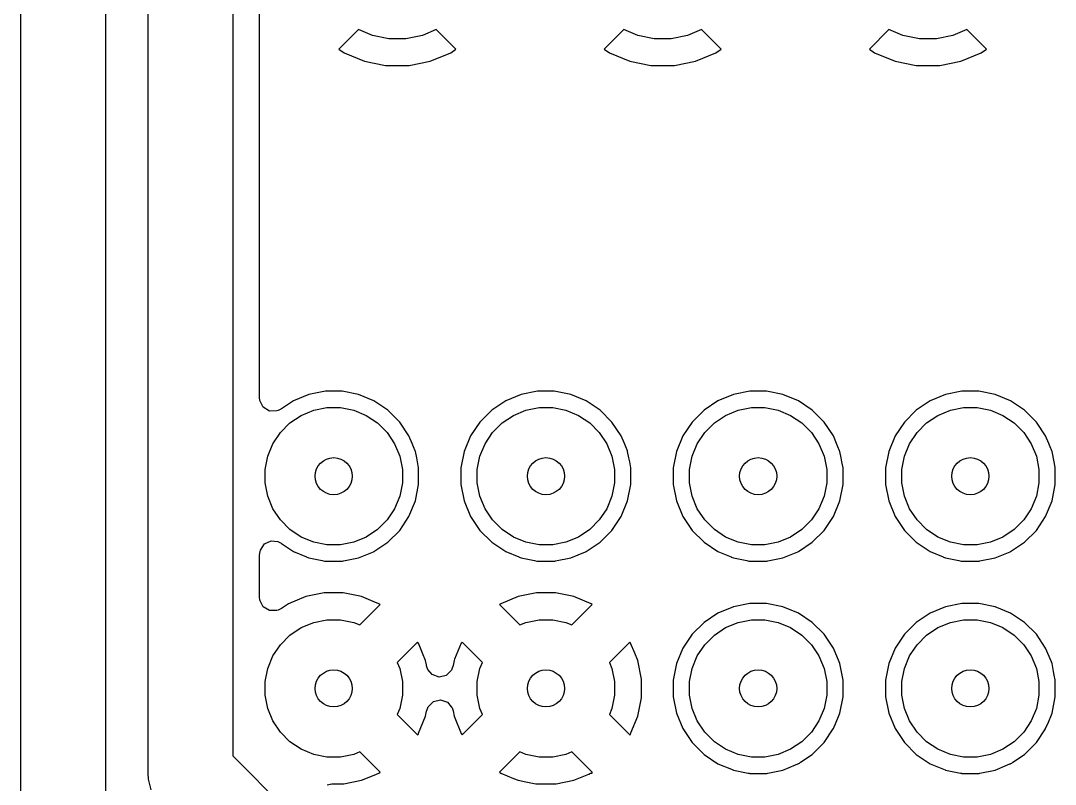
# Model space of a CAD drawing. Header units: inches. Extents: x 0.01 to 5.35, y 0.01 to 3.37.
# Drawn here: x 0.4128 to 0.7967, y 1.7725 to 2.0559 of the extents above; entities that cross this region are included whole.
import ezdxf

# ---------------------------------------------------------------- set-up
doc = ezdxf.new("R2010")
doc.units = ezdxf.units.IN
doc.header["$MEASUREMENT"] = 0
doc.layers.add('BLACK', color=250, linetype='CONTINUOUS')

msp = doc.modelspace()

# ---------------------------------------------------------------- linework, layer by layer
at = {"layer": 'BLACK', "linetype": 'CONTINUOUS'}
for p, q in [((0.41283, 1.75102), (0.41283, 2.61283)), ((0.44433, 2.61283), (0.44433, 1.75755)), ((0.46008, 1.77653), (0.46008, 2.52686)), ((0.49157, 2.52686), (0.49157, 1.78306)), ((0.50144, 1.91603), (0.50144, 2.07397)), ((0.53815, 2.05258), (0.53086, 2.04528)), ((0.54334, 2.05043), (0.53815, 2.05258)), ((0.54947, 2.04921), (0.54334, 2.05043)), ((0.56186, 2.05043), (0.55572, 2.04921)), ((0.56705, 2.05258), (0.56186, 2.05043)), ((0.57434, 2.04528), (0.56705, 2.05258)), ((0.63658, 2.05258), (0.62928, 2.04528)), ((0.64177, 2.05043), (0.63658, 2.05258)), ((0.6479, 2.04921), (0.64177, 2.05043)), ((0.66028, 2.05043), (0.65415, 2.04921)), ((0.66547, 2.05258), (0.66028, 2.05043)), ((0.67277, 2.04528), (0.66547, 2.05258)), ((0.735, 2.05258), (0.72771, 2.04528)), ((0.74019, 2.05043), (0.735, 2.05258)), ((0.74632, 2.04921), (0.74019, 2.05043)), ((0.75871, 2.05043), (0.75257, 2.04921)), ((0.7639, 2.05258), (0.75871, 2.05043)), ((0.77119, 2.04528), (0.7639, 2.05258)), ((0.55572, 2.04921), (0.54947, 2.04921)), ((0.65415, 2.04921), (0.6479, 2.04921)), ((0.75257, 2.04921), (0.74632, 2.04921)), ((0.53086, 2.04528), (0.53086, 2.04528)), ((0.53086, 2.04528), (0.53086, 2.04528)), ((0.53086, 2.04528), (0.53283, 2.04396)), ((0.53283, 2.04396), (0.54043, 2.04082)), ((0.56477, 2.04082), (0.57237, 2.04396)), ((0.57237, 2.04396), (0.57434, 2.04528)), ((0.57434, 2.04528), (0.57434, 2.04528)), ((0.57434, 2.04528), (0.57434, 2.04528)), ((0.62928, 2.04528), (0.62928, 2.04528)), ((0.62928, 2.04528), (0.62928, 2.04528)), ((0.62928, 2.04528), (0.63126, 2.04396)), ((0.63126, 2.04396), (0.63885, 2.04082)), ((0.6632, 2.04082), (0.67079, 2.04396)), ((0.67079, 2.04396), (0.67277, 2.04528)), ((0.67277, 2.04528), (0.67277, 2.04528)), ((0.67277, 2.04528), (0.67277, 2.04528)), ((0.72771, 2.04528), (0.72771, 2.04528)), ((0.72771, 2.04528), (0.72771, 2.04528)), ((0.72771, 2.04528), (0.72968, 2.04396)), ((0.72968, 2.04396), (0.73728, 2.04082)), ((0.76162, 2.04082), (0.76922, 2.04396)), ((0.76922, 2.04396), (0.77119, 2.04528)), ((0.77119, 2.04528), (0.77119, 2.04528)), ((0.77119, 2.04528), (0.77119, 2.04528)), ((0.54043, 2.04082), (0.54043, 2.04082)), ((0.54043, 2.04082), (0.54819, 2.03927)), ((0.54819, 2.03927), (0.54837, 2.03924)), ((0.54837, 2.03924), (0.54846, 2.03922)), ((0.54846, 2.03922), (0.54849, 2.03921)), ((0.54849, 2.03921), (0.55671, 2.03921)), ((0.55671, 2.03921), (0.5569, 2.03924)), ((0.55671, 2.03921), (0.55671, 2.03921)), ((0.5569, 2.03924), (0.55701, 2.03927)), ((0.55701, 2.03927), (0.56477, 2.04082)), ((0.56477, 2.04082), (0.56477, 2.04082)), ((0.63885, 2.04082), (0.63885, 2.04082)), ((0.63885, 2.04082), (0.64661, 2.03927)), ((0.64661, 2.03927), (0.6468, 2.03924)), ((0.6468, 2.03924), (0.64688, 2.03922)), ((0.64688, 2.03922), (0.64691, 2.03921)), ((0.64691, 2.03921), (0.65513, 2.03921)), ((0.65513, 2.03921), (0.65533, 2.03924)), ((0.65513, 2.03921), (0.65513, 2.03921)), ((0.65533, 2.03924), (0.65543, 2.03927)), ((0.65543, 2.03927), (0.6632, 2.04082)), ((0.6632, 2.04082), (0.6632, 2.04082)), ((0.73728, 2.04082), (0.73728, 2.04082)), ((0.73728, 2.04082), (0.74504, 2.03927)), ((0.74504, 2.03927), (0.74522, 2.03924)), ((0.74522, 2.03924), (0.74531, 2.03922)), ((0.74531, 2.03922), (0.74534, 2.03921)), ((0.74534, 2.03921), (0.75356, 2.03921)), ((0.75356, 2.03921), (0.75375, 2.03924)), ((0.75356, 2.03921), (0.75356, 2.03921)), ((0.75375, 2.03924), (0.75386, 2.03927)), ((0.75386, 2.03927), (0.76162, 2.04082)), ((0.76162, 2.04082), (0.76162, 2.04082)), ((0.50156, 1.91495), (0.50144, 1.91603)), ((0.51978, 1.91715), (0.51405, 1.91478)), ((0.52587, 1.91837), (0.51978, 1.91716)), ((0.51978, 1.91716), (0.51978, 1.91715)), ((0.53208, 1.91837), (0.52587, 1.91837)), ((0.52587, 1.91837), (0.52587, 1.91837)), ((0.52587, 1.91837), (0.52587, 1.91837)), ((0.53817, 1.91716), (0.53208, 1.91837)), ((0.53208, 1.91837), (0.53208, 1.91837)), ((0.53208, 1.91837), (0.53208, 1.91837)), ((0.53817, 1.91715), (0.53817, 1.91716)), ((0.5439, 1.91478), (0.53817, 1.91715)), ((0.59852, 1.91715), (0.59279, 1.91478)), ((0.60461, 1.91837), (0.59852, 1.91716)), ((0.59852, 1.91716), (0.59852, 1.91715)), ((0.61082, 1.91837), (0.60461, 1.91837)), ((0.60461, 1.91837), (0.60461, 1.91837)), ((0.60461, 1.91837), (0.60461, 1.91837)), ((0.61691, 1.91716), (0.61082, 1.91837)), ((0.61082, 1.91837), (0.61082, 1.91837)), ((0.61082, 1.91837), (0.61082, 1.91837)), ((0.61691, 1.91715), (0.61691, 1.91716)), ((0.62264, 1.91478), (0.61691, 1.91715)), ((0.67726, 1.91715), (0.67153, 1.91478)), ((0.68335, 1.91837), (0.67726, 1.91716)), ((0.67726, 1.91716), (0.67726, 1.91715)), ((0.68956, 1.91837), (0.68335, 1.91837)), ((0.68335, 1.91837), (0.68335, 1.91837)), ((0.68335, 1.91837), (0.68335, 1.91837)), ((0.69565, 1.91716), (0.68956, 1.91837)), ((0.68956, 1.91837), (0.68956, 1.91837)), ((0.68956, 1.91837), (0.68956, 1.91837)), ((0.69565, 1.91715), (0.69565, 1.91716)), ((0.70138, 1.91478), (0.69565, 1.91715)), ((0.756, 1.91715), (0.75027, 1.91478)), ((0.75601, 1.91716), (0.756, 1.91715)), ((0.76209, 1.91837), (0.75601, 1.91716)), ((0.7683, 1.91837), (0.76209, 1.91837)), ((0.76209, 1.91837), (0.76209, 1.91837)), ((0.76209, 1.91837), (0.76209, 1.91837)), ((0.77439, 1.91716), (0.7683, 1.91837)), ((0.7683, 1.91837), (0.7683, 1.91837)), ((0.7683, 1.91837), (0.7683, 1.91837)), ((0.77439, 1.91715), (0.77439, 1.91716)), ((0.78012, 1.91478), (0.77439, 1.91715)), ((0.50163, 1.91464), (0.50156, 1.91495)), ((0.50276, 1.91245), (0.50163, 1.91464)), ((0.5051, 1.91101), (0.50276, 1.91245)), ((0.50961, 1.91182), (0.50836, 1.91122)), ((0.51405, 1.91478), (0.50961, 1.91182)), ((0.51405, 1.91478), (0.51405, 1.91478)), ((0.51405, 1.91478), (0.51405, 1.91478)), ((0.52155, 1.91134), (0.52647, 1.91232)), ((0.52647, 1.91232), (0.53148, 1.91232)), ((0.53148, 1.91232), (0.5364, 1.91134)), ((0.54391, 1.91478), (0.5439, 1.91478)), ((0.5439, 1.91478), (0.5439, 1.91478)), ((0.5439, 1.91478), (0.5439, 1.91478)), ((0.5439, 1.91478), (0.5439, 1.91478)), ((0.54907, 1.91133), (0.54391, 1.91478)), ((0.59279, 1.91478), (0.58763, 1.91133)), ((0.59279, 1.91478), (0.59279, 1.91478)), ((0.59279, 1.91478), (0.59279, 1.91478)), ((0.60029, 1.91134), (0.60521, 1.91232)), ((0.60521, 1.91232), (0.61022, 1.91232)), ((0.61022, 1.91232), (0.61515, 1.91134)), ((0.62265, 1.91478), (0.62264, 1.91478)), ((0.62264, 1.91478), (0.62264, 1.91478)), ((0.62781, 1.91133), (0.62265, 1.91478)), ((0.62265, 1.91478), (0.62265, 1.91478)), ((0.62265, 1.91478), (0.62265, 1.91478)), ((0.67153, 1.91478), (0.66637, 1.91133)), ((0.67153, 1.91478), (0.67153, 1.91478)), ((0.67153, 1.91478), (0.67153, 1.91478)), ((0.67903, 1.91134), (0.68395, 1.91232)), ((0.68395, 1.91232), (0.68896, 1.91232)), ((0.68896, 1.91232), (0.69389, 1.91134)), ((0.70139, 1.91478), (0.70138, 1.91478)), ((0.70138, 1.91478), (0.70138, 1.91478)), ((0.70655, 1.91133), (0.70139, 1.91478)), ((0.70139, 1.91478), (0.70139, 1.91478)), ((0.70139, 1.91478), (0.70139, 1.91478)), ((0.75027, 1.91478), (0.74511, 1.91133)), ((0.75027, 1.91478), (0.75027, 1.91478)), ((0.75027, 1.91478), (0.75027, 1.91478)), ((0.75777, 1.91134), (0.76269, 1.91232)), ((0.76269, 1.91232), (0.76771, 1.91232)), ((0.76771, 1.91232), (0.77263, 1.91134)), ((0.78013, 1.91478), (0.78012, 1.91478)), ((0.78012, 1.91478), (0.78012, 1.91478)), ((0.78529, 1.91133), (0.78013, 1.91478)), ((0.78013, 1.91478), (0.78013, 1.91478)), ((0.78013, 1.91478), (0.78013, 1.91478)), ((0.50785, 1.91106), (0.5051, 1.91101)), ((0.50836, 1.91122), (0.50785, 1.91106)), ((0.51274, 1.90663), (0.51691, 1.90942)), ((0.51691, 1.90942), (0.52155, 1.91134)), ((0.5364, 1.91134), (0.54104, 1.90942)), ((0.54104, 1.90942), (0.54521, 1.90663)), ((0.55346, 1.90694), (0.54907, 1.91133)), ((0.54907, 1.91133), (0.54907, 1.91133)), ((0.54907, 1.91133), (0.54907, 1.91133)), ((0.58763, 1.91133), (0.58324, 1.90694)), ((0.58763, 1.91133), (0.58763, 1.91133)), ((0.58763, 1.91133), (0.58763, 1.91133)), ((0.59148, 1.90663), (0.59565, 1.90942)), ((0.59565, 1.90942), (0.60029, 1.91134)), ((0.61515, 1.91134), (0.61978, 1.90942)), ((0.61978, 1.90942), (0.62395, 1.90663)), ((0.6322, 1.90694), (0.62781, 1.91133)), ((0.62781, 1.91133), (0.62781, 1.91133)), ((0.62781, 1.91133), (0.62781, 1.91133)), ((0.66637, 1.91133), (0.66198, 1.90694)), ((0.66637, 1.91133), (0.66637, 1.91133)), ((0.66637, 1.91133), (0.66637, 1.91133)), ((0.67022, 1.90663), (0.67439, 1.90942)), ((0.67439, 1.90942), (0.67903, 1.91134)), ((0.69389, 1.91134), (0.69852, 1.90942)), ((0.69852, 1.90942), (0.70269, 1.90663)), ((0.71094, 1.90694), (0.70655, 1.91133)), ((0.70655, 1.91133), (0.70655, 1.91133)), ((0.70655, 1.91133), (0.70655, 1.91133)), ((0.74511, 1.91133), (0.74072, 1.90694)), ((0.74511, 1.91133), (0.74511, 1.91133)), ((0.74511, 1.91133), (0.74511, 1.91133)), ((0.74896, 1.90663), (0.75313, 1.90942)), ((0.75313, 1.90942), (0.75777, 1.91134)), ((0.77263, 1.91134), (0.77726, 1.90942)), ((0.77726, 1.90942), (0.78143, 1.90663)), ((0.78968, 1.90694), (0.78529, 1.91133)), ((0.78529, 1.91133), (0.78529, 1.91133)), ((0.78529, 1.91133), (0.78529, 1.91133)), ((0.50919, 1.90308), (0.51274, 1.90663)), ((0.54521, 1.90663), (0.54876, 1.90308)), ((0.55691, 1.90178), (0.55346, 1.90694)), ((0.55346, 1.90694), (0.55346, 1.90694)), ((0.55346, 1.90694), (0.55346, 1.90694)), ((0.58324, 1.90694), (0.57979, 1.90178)), ((0.58324, 1.90694), (0.58324, 1.90694)), ((0.58324, 1.90694), (0.58324, 1.90694)), ((0.58793, 1.90308), (0.59148, 1.90663)), ((0.62395, 1.90663), (0.6275, 1.90308)), ((0.63565, 1.90178), (0.6322, 1.90694)), ((0.6322, 1.90694), (0.6322, 1.90694)), ((0.6322, 1.90694), (0.6322, 1.90694)), ((0.66198, 1.90694), (0.65853, 1.90178)), ((0.66198, 1.90694), (0.66198, 1.90694)), ((0.66198, 1.90694), (0.66198, 1.90694)), ((0.66667, 1.90308), (0.67022, 1.90663)), ((0.70269, 1.90663), (0.70624, 1.90308)), ((0.71439, 1.90178), (0.71094, 1.90694)), ((0.71094, 1.90694), (0.71094, 1.90694)), ((0.71094, 1.90694), (0.71094, 1.90694)), ((0.74072, 1.90694), (0.73727, 1.90178)), ((0.74072, 1.90694), (0.74072, 1.90694)), ((0.74072, 1.90694), (0.74072, 1.90694)), ((0.74542, 1.90308), (0.74896, 1.90663)), ((0.78143, 1.90663), (0.78498, 1.90308)), ((0.79313, 1.90178), (0.78968, 1.90694)), ((0.78968, 1.90694), (0.78968, 1.90694)), ((0.78968, 1.90694), (0.78968, 1.90694)), ((0.50641, 1.89891), (0.50919, 1.90308)), ((0.54876, 1.90308), (0.55155, 1.89891)), ((0.55808, 1.89895), (0.55691, 1.90178)), ((0.55691, 1.90178), (0.55691, 1.90178)), ((0.55691, 1.90178), (0.55691, 1.90178)), ((0.57979, 1.90178), (0.57741, 1.89604)), ((0.57979, 1.90178), (0.57979, 1.90178)), ((0.57979, 1.90178), (0.57979, 1.90178)), ((0.58515, 1.89891), (0.58793, 1.90308)), ((0.6275, 1.90308), (0.63029, 1.89891)), ((0.63682, 1.89895), (0.63565, 1.90178)), ((0.63565, 1.90178), (0.63565, 1.90178)), ((0.63565, 1.90178), (0.63565, 1.90178)), ((0.65853, 1.90178), (0.65615, 1.89604)), ((0.65853, 1.90178), (0.65853, 1.90178)), ((0.65853, 1.90178), (0.65853, 1.90178)), ((0.66389, 1.89891), (0.66667, 1.90308)), ((0.70624, 1.90308), (0.70903, 1.89891)), ((0.71556, 1.89895), (0.71439, 1.90178)), ((0.71439, 1.90178), (0.71439, 1.90178)), ((0.71439, 1.90178), (0.71439, 1.90178)), ((0.73727, 1.90178), (0.73489, 1.89604)), ((0.73727, 1.90178), (0.73727, 1.90178)), ((0.73727, 1.90178), (0.73727, 1.90178)), ((0.74263, 1.89891), (0.74542, 1.90308)), ((0.78498, 1.90308), (0.78777, 1.89891)), ((0.7943, 1.89895), (0.79313, 1.90178)), ((0.79313, 1.90178), (0.79313, 1.90178)), ((0.79313, 1.90178), (0.79313, 1.90178)), ((0.50449, 1.89428), (0.50641, 1.89891)), ((0.55155, 1.89891), (0.55346, 1.89428)), ((0.55859, 1.8977), (0.55808, 1.89895)), ((0.5592, 1.89623), (0.55859, 1.8977)), ((0.58323, 1.89428), (0.58515, 1.89891)), ((0.63029, 1.89891), (0.63221, 1.89428)), ((0.63733, 1.8977), (0.63682, 1.89895)), ((0.63794, 1.89623), (0.63733, 1.8977)), ((0.66197, 1.89428), (0.66389, 1.89891)), ((0.70903, 1.89891), (0.71095, 1.89428)), ((0.71607, 1.8977), (0.71556, 1.89895)), ((0.71669, 1.89623), (0.71607, 1.8977)), ((0.74071, 1.89428), (0.74263, 1.89891)), ((0.78777, 1.89891), (0.78969, 1.89428)), ((0.79481, 1.8977), (0.7943, 1.89895)), ((0.79543, 1.89623), (0.79481, 1.8977)), ((0.50351, 1.88936), (0.50449, 1.89428)), ((0.55346, 1.89428), (0.55444, 1.88936)), ((0.55928, 1.89604), (0.5592, 1.89623)), ((0.55976, 1.89363), (0.55928, 1.89604)), ((0.55928, 1.89604), (0.55928, 1.89604)), ((0.56006, 1.89213), (0.55976, 1.89363)), ((0.57741, 1.89604), (0.5762, 1.88995)), ((0.57741, 1.89604), (0.57741, 1.89604)), ((0.58225, 1.88936), (0.58323, 1.89428)), ((0.63221, 1.89428), (0.63318, 1.88936)), ((0.63802, 1.89604), (0.63794, 1.89623)), ((0.6385, 1.89363), (0.63802, 1.89604)), ((0.63802, 1.89604), (0.63802, 1.89604)), ((0.6388, 1.89213), (0.6385, 1.89363)), ((0.65615, 1.89604), (0.65494, 1.88995)), ((0.65615, 1.89604), (0.65615, 1.89604)), ((0.66099, 1.88936), (0.66197, 1.89428)), ((0.71095, 1.89428), (0.71192, 1.88936)), ((0.71676, 1.89604), (0.71669, 1.89623)), ((0.71724, 1.89363), (0.71676, 1.89604)), ((0.71676, 1.89604), (0.71676, 1.89604)), ((0.71754, 1.89213), (0.71724, 1.89363)), ((0.73489, 1.89604), (0.73368, 1.88995)), ((0.73489, 1.89604), (0.73489, 1.89604)), ((0.73973, 1.88936), (0.74071, 1.89428)), ((0.78969, 1.89428), (0.79066, 1.88936)), ((0.7955, 1.89604), (0.79543, 1.89623)), ((0.79628, 1.89213), (0.7955, 1.89604)), ((0.7955, 1.89604), (0.7955, 1.89604)), ((0.50351, 1.88434), (0.50351, 1.88936)), ((0.55444, 1.88936), (0.55444, 1.88434)), ((0.56049, 1.88995), (0.56006, 1.89213)), ((0.56049, 1.88375), (0.56049, 1.88995)), ((0.56049, 1.88995), (0.56049, 1.88995)), ((0.56049, 1.88995), (0.56049, 1.88995)), ((0.5762, 1.88995), (0.5762, 1.88995)), ((0.5762, 1.88995), (0.5762, 1.88375)), ((0.58225, 1.88434), (0.58225, 1.88936)), ((0.63318, 1.88936), (0.63318, 1.88434)), ((0.63923, 1.88995), (0.6388, 1.89213)), ((0.63923, 1.88375), (0.63923, 1.88995)), ((0.63923, 1.88995), (0.63923, 1.88995)), ((0.63923, 1.88995), (0.63923, 1.88995)), ((0.65494, 1.88995), (0.65494, 1.88995)), ((0.65494, 1.88995), (0.65494, 1.88375)), ((0.66099, 1.88434), (0.66099, 1.88936)), ((0.71192, 1.88936), (0.71192, 1.88434)), ((0.71797, 1.88995), (0.71754, 1.89213)), ((0.71797, 1.88375), (0.71797, 1.88995)), ((0.71797, 1.88995), (0.71797, 1.88995)), ((0.71797, 1.88995), (0.71797, 1.88995)), ((0.73368, 1.88995), (0.73368, 1.88995)), ((0.73368, 1.88995), (0.73368, 1.88375)), ((0.73973, 1.88434), (0.73973, 1.88936)), ((0.79066, 1.88936), (0.79066, 1.88434)), ((0.7967, 1.89004), (0.79628, 1.89213)), ((0.79671, 1.88996), (0.7967, 1.89004)), ((0.79671, 1.88995), (0.79671, 1.88996)), ((0.79671, 1.88375), (0.79671, 1.88995)), ((0.79671, 1.88995), (0.79671, 1.88995)), ((0.50449, 1.87942), (0.50351, 1.88434)), ((0.55444, 1.88434), (0.55346, 1.87942)), ((0.55928, 1.87766), (0.56049, 1.88375)), ((0.56049, 1.88375), (0.56049, 1.88375)), ((0.5762, 1.88375), (0.5762, 1.88375)), ((0.5762, 1.88375), (0.5762, 1.88375)), ((0.5762, 1.88375), (0.57741, 1.87766)), ((0.58323, 1.87942), (0.58225, 1.88434)), ((0.63318, 1.88434), (0.63221, 1.87942)), ((0.63802, 1.87766), (0.63923, 1.88375)), ((0.63923, 1.88375), (0.63923, 1.88375)), ((0.65494, 1.88375), (0.65494, 1.88375)), ((0.65494, 1.88375), (0.65494, 1.88375)), ((0.65494, 1.88375), (0.65615, 1.87766)), ((0.66197, 1.87942), (0.66099, 1.88434)), ((0.71192, 1.88434), (0.71095, 1.87942)), ((0.71676, 1.87766), (0.71797, 1.88375)), ((0.71797, 1.88375), (0.71797, 1.88375)), ((0.73368, 1.88375), (0.73368, 1.88375)), ((0.73368, 1.88375), (0.73368, 1.88375)), ((0.73368, 1.88375), (0.73489, 1.87766)), ((0.74071, 1.87942), (0.73973, 1.88434)), ((0.79066, 1.88434), (0.78969, 1.87942)), ((0.7955, 1.87766), (0.79671, 1.88375)), ((0.50641, 1.87479), (0.50449, 1.87942)), ((0.55346, 1.87942), (0.55155, 1.87479)), ((0.55691, 1.87192), (0.55928, 1.87766)), ((0.57741, 1.87766), (0.57741, 1.87766)), ((0.57741, 1.87766), (0.57979, 1.87192)), ((0.58515, 1.87479), (0.58323, 1.87942)), ((0.63221, 1.87942), (0.63029, 1.87479)), ((0.63565, 1.87192), (0.63802, 1.87766)), ((0.65615, 1.87766), (0.65615, 1.87766)), ((0.65615, 1.87766), (0.65853, 1.87192)), ((0.66389, 1.87479), (0.66197, 1.87942)), ((0.71095, 1.87942), (0.70903, 1.87479)), ((0.71439, 1.87192), (0.71676, 1.87766)), ((0.73489, 1.87766), (0.73489, 1.87766)), ((0.73489, 1.87766), (0.73727, 1.87192)), ((0.74263, 1.87479), (0.74071, 1.87942)), ((0.78969, 1.87942), (0.78777, 1.87479)), ((0.79313, 1.87192), (0.7955, 1.87766)), ((0.50919, 1.87062), (0.50641, 1.87479)), ((0.55155, 1.87479), (0.54876, 1.87062)), ((0.58793, 1.87062), (0.58515, 1.87479)), ((0.63029, 1.87479), (0.6275, 1.87062)), ((0.66667, 1.87062), (0.66389, 1.87479)), ((0.70903, 1.87479), (0.70624, 1.87062)), ((0.74542, 1.87062), (0.74263, 1.87479)), ((0.78777, 1.87479), (0.78498, 1.87062)), ((0.51274, 1.86707), (0.50919, 1.87062)), ((0.54876, 1.87062), (0.54521, 1.86707)), ((0.55346, 1.86676), (0.55691, 1.87192)), ((0.57979, 1.87192), (0.57979, 1.87192)), ((0.57979, 1.87192), (0.57979, 1.87192)), ((0.57979, 1.87192), (0.58324, 1.86676)), ((0.59148, 1.86707), (0.58793, 1.87062)), ((0.6275, 1.87062), (0.62395, 1.86707)), ((0.6322, 1.86676), (0.63565, 1.87192)), ((0.65853, 1.87192), (0.65853, 1.87192)), ((0.65853, 1.87192), (0.65853, 1.87192)), ((0.65853, 1.87192), (0.66198, 1.86676)), ((0.67022, 1.86707), (0.66667, 1.87062)), ((0.70624, 1.87062), (0.70269, 1.86707)), ((0.71094, 1.86676), (0.71439, 1.87192)), ((0.73727, 1.87192), (0.73727, 1.87192)), ((0.73727, 1.87192), (0.73727, 1.87192)), ((0.73727, 1.87192), (0.74072, 1.86676)), ((0.74896, 1.86707), (0.74542, 1.87062)), ((0.78498, 1.87062), (0.78143, 1.86707)), ((0.78968, 1.86676), (0.79313, 1.87192)), ((0.51691, 1.86428), (0.51274, 1.86707)), ((0.54521, 1.86707), (0.54104, 1.86428)), ((0.54907, 1.86237), (0.55346, 1.86676)), ((0.58324, 1.86676), (0.58324, 1.86676)), ((0.58324, 1.86676), (0.58324, 1.86676)), ((0.58324, 1.86676), (0.58763, 1.86237)), ((0.59565, 1.86428), (0.59148, 1.86707)), ((0.62395, 1.86707), (0.61978, 1.86428)), ((0.62781, 1.86237), (0.6322, 1.86676)), ((0.66198, 1.86676), (0.66198, 1.86676)), ((0.66198, 1.86676), (0.66198, 1.86676)), ((0.66198, 1.86676), (0.66637, 1.86237)), ((0.67439, 1.86428), (0.67022, 1.86707)), ((0.70269, 1.86707), (0.69852, 1.86428)), ((0.70655, 1.86237), (0.71094, 1.86676)), ((0.74072, 1.86676), (0.74072, 1.86676)), ((0.74072, 1.86676), (0.74072, 1.86676)), ((0.74072, 1.86676), (0.74511, 1.86237)), ((0.75313, 1.86428), (0.74896, 1.86707)), ((0.78143, 1.86707), (0.77726, 1.86428)), ((0.78529, 1.86237), (0.78968, 1.86676)), ((0.50327, 1.86172), (0.50578, 1.86286)), ((0.50578, 1.86286), (0.50822, 1.86259)), ((0.50822, 1.86259), (0.50852, 1.86247)), ((0.50852, 1.86247), (0.50949, 1.86197)), ((0.50949, 1.86197), (0.5096, 1.86189)), ((0.5096, 1.86189), (0.51405, 1.85892)), ((0.52155, 1.86236), (0.51691, 1.86428)), ((0.52647, 1.86138), (0.52155, 1.86236)), ((0.5364, 1.86236), (0.53148, 1.86138)), ((0.54104, 1.86428), (0.5364, 1.86236)), ((0.5439, 1.85892), (0.54907, 1.86237)), ((0.58763, 1.86237), (0.58763, 1.86237)), ((0.58763, 1.86237), (0.58763, 1.86237)), ((0.58763, 1.86237), (0.59279, 1.85892)), ((0.60029, 1.86236), (0.59565, 1.86428)), ((0.60521, 1.86138), (0.60029, 1.86236)), ((0.61515, 1.86236), (0.61022, 1.86138)), ((0.61978, 1.86428), (0.61515, 1.86236)), ((0.62264, 1.85892), (0.62781, 1.86237)), ((0.66637, 1.86237), (0.66637, 1.86237)), ((0.66637, 1.86237), (0.66637, 1.86237)), ((0.66637, 1.86237), (0.67153, 1.85892)), ((0.67903, 1.86236), (0.67439, 1.86428)), ((0.68395, 1.86138), (0.67903, 1.86236)), ((0.69389, 1.86236), (0.68896, 1.86138)), ((0.69852, 1.86428), (0.69389, 1.86236)), ((0.70139, 1.85892), (0.70655, 1.86237)), ((0.74511, 1.86237), (0.74511, 1.86237)), ((0.74511, 1.86237), (0.74511, 1.86237)), ((0.74511, 1.86237), (0.75027, 1.85892)), ((0.75777, 1.86236), (0.75313, 1.86428)), ((0.76269, 1.86138), (0.75777, 1.86236)), ((0.77263, 1.86236), (0.76771, 1.86138)), ((0.77726, 1.86428), (0.77263, 1.86236)), ((0.78013, 1.85892), (0.78529, 1.86237)), ((0.50144, 1.85751), (0.50163, 1.85889)), ((0.50163, 1.85889), (0.50179, 1.8594)), ((0.50179, 1.8594), (0.50327, 1.86172)), ((0.51405, 1.85892), (0.51405, 1.85892)), ((0.51405, 1.85892), (0.51891, 1.85691)), ((0.53148, 1.86138), (0.52647, 1.86138)), ((0.53817, 1.85655), (0.5437, 1.85883)), ((0.5437, 1.85883), (0.5439, 1.85892)), ((0.5439, 1.85892), (0.5439, 1.85892)), ((0.5439, 1.85892), (0.5439, 1.85892)), ((0.59279, 1.85892), (0.59279, 1.85892)), ((0.59279, 1.85892), (0.59765, 1.85691)), ((0.61022, 1.86138), (0.60521, 1.86138)), ((0.61691, 1.85655), (0.62244, 1.85883)), ((0.62244, 1.85883), (0.62264, 1.85892)), ((0.62264, 1.85892), (0.62264, 1.85892)), ((0.62264, 1.85892), (0.62264, 1.85892)), ((0.67153, 1.85892), (0.67153, 1.85892)), ((0.67153, 1.85892), (0.67639, 1.85691)), ((0.68896, 1.86138), (0.68395, 1.86138)), ((0.69565, 1.85655), (0.70118, 1.85883)), ((0.70118, 1.85883), (0.70138, 1.85892)), ((0.70138, 1.85892), (0.70138, 1.85892)), ((0.70138, 1.85892), (0.70139, 1.85892)), ((0.75027, 1.85892), (0.75027, 1.85892)), ((0.75027, 1.85892), (0.75513, 1.85691)), ((0.76771, 1.86138), (0.76269, 1.86138)), ((0.77439, 1.85655), (0.77992, 1.85883)), ((0.77992, 1.85883), (0.78012, 1.85892)), ((0.78012, 1.85892), (0.78012, 1.85892)), ((0.78012, 1.85892), (0.78013, 1.85892)), ((0.50144, 1.842), (0.50144, 1.85751)), ((0.51891, 1.85691), (0.51902, 1.85686)), ((0.51902, 1.85686), (0.51978, 1.85655)), ((0.51978, 1.85655), (0.51978, 1.85655)), ((0.51978, 1.85655), (0.52474, 1.85556)), ((0.52474, 1.85556), (0.52557, 1.85539)), ((0.52557, 1.85539), (0.52568, 1.85537)), ((0.52568, 1.85537), (0.52587, 1.85533)), ((0.52587, 1.85533), (0.53208, 1.85533)), ((0.53208, 1.85533), (0.53224, 1.85533)), ((0.53224, 1.85533), (0.53255, 1.85543)), ((0.53255, 1.85543), (0.53817, 1.85655)), ((0.59765, 1.85691), (0.59776, 1.85686)), ((0.59776, 1.85686), (0.59852, 1.85655)), ((0.59852, 1.85655), (0.59852, 1.85655)), ((0.59852, 1.85655), (0.60348, 1.85556)), ((0.60348, 1.85556), (0.60431, 1.85539)), ((0.60431, 1.85539), (0.60442, 1.85537)), ((0.60442, 1.85537), (0.60461, 1.85533)), ((0.60461, 1.85533), (0.61082, 1.85533)), ((0.61082, 1.85533), (0.61098, 1.85533)), ((0.61098, 1.85533), (0.61129, 1.85543)), ((0.61129, 1.85543), (0.61691, 1.85655)), ((0.67639, 1.85691), (0.6765, 1.85686)), ((0.6765, 1.85686), (0.67726, 1.85655)), ((0.67726, 1.85655), (0.67726, 1.85655)), ((0.67726, 1.85655), (0.68222, 1.85556)), ((0.68222, 1.85556), (0.68305, 1.85539)), ((0.68305, 1.85539), (0.68316, 1.85537)), ((0.68316, 1.85537), (0.68335, 1.85533)), ((0.68335, 1.85533), (0.68956, 1.85533)), ((0.68956, 1.85533), (0.68972, 1.85533)), ((0.68972, 1.85533), (0.69003, 1.85543)), ((0.69003, 1.85543), (0.69565, 1.85655)), ((0.75513, 1.85691), (0.75524, 1.85686)), ((0.75524, 1.85686), (0.756, 1.85655)), ((0.756, 1.85655), (0.756, 1.85655)), ((0.756, 1.85655), (0.76096, 1.85556)), ((0.76096, 1.85556), (0.76179, 1.85539)), ((0.76179, 1.85539), (0.7619, 1.85537)), ((0.7619, 1.85537), (0.76209, 1.85533)), ((0.76209, 1.85533), (0.7683, 1.85533)), ((0.7683, 1.85533), (0.76846, 1.85533)), ((0.76846, 1.85533), (0.76877, 1.85543)), ((0.76877, 1.85543), (0.77439, 1.85655)), ((0.52549, 1.84354), (0.51864, 1.84218)), ((0.53247, 1.84354), (0.52549, 1.84354)), ((0.52549, 1.84354), (0.52549, 1.84354)), ((0.53931, 1.84218), (0.53247, 1.84354)), ((0.53247, 1.84354), (0.53247, 1.84354)), ((0.60423, 1.84354), (0.59738, 1.84218)), ((0.61121, 1.84354), (0.60423, 1.84354)), ((0.60423, 1.84354), (0.60423, 1.84354)), ((0.61805, 1.84218), (0.61121, 1.84354)), ((0.61121, 1.84354), (0.61121, 1.84354)), ((0.50156, 1.84092), (0.50144, 1.842)), ((0.50163, 1.84061), (0.50156, 1.84092)), ((0.50276, 1.83843), (0.50163, 1.84061)), ((0.51219, 1.83951), (0.50961, 1.83779)), ((0.51864, 1.84218), (0.51219, 1.83951)), ((0.51219, 1.83951), (0.51219, 1.83951)), ((0.51864, 1.84218), (0.51864, 1.84218)), ((0.53863, 1.83168), (0.54618, 1.83923)), ((0.54357, 1.84042), (0.53931, 1.84218)), ((0.53931, 1.84218), (0.53931, 1.84218)), ((0.53931, 1.84218), (0.53931, 1.84218)), ((0.53931, 1.84218), (0.53931, 1.84218)), ((0.54576, 1.83951), (0.54357, 1.84042)), ((0.54618, 1.83923), (0.54576, 1.83951)), ((0.54576, 1.83951), (0.54576, 1.83951)), ((0.54618, 1.83923), (0.54618, 1.83923)), ((0.54618, 1.83923), (0.54618, 1.83923)), ((0.59093, 1.83951), (0.59051, 1.83923)), ((0.59051, 1.83923), (0.59051, 1.83923)), ((0.59051, 1.83923), (0.59807, 1.83168)), ((0.59738, 1.84218), (0.59093, 1.83951)), ((0.59093, 1.83951), (0.59093, 1.83951)), ((0.59093, 1.83951), (0.59093, 1.83951)), ((0.59738, 1.84218), (0.59738, 1.84218)), ((0.59738, 1.84218), (0.59738, 1.84218)), ((0.59738, 1.84218), (0.59738, 1.84218)), ((0.61737, 1.83168), (0.62492, 1.83923)), ((0.6245, 1.83951), (0.61805, 1.84218)), ((0.61805, 1.84218), (0.61805, 1.84218)), ((0.62492, 1.83923), (0.6245, 1.83951)), ((0.6245, 1.83951), (0.6245, 1.83951)), ((0.62492, 1.83923), (0.62492, 1.83923)), ((0.62492, 1.83923), (0.62492, 1.83923)), ((0.68335, 1.83963), (0.67726, 1.83842)), ((0.68956, 1.83963), (0.68335, 1.83963)), ((0.68335, 1.83963), (0.68335, 1.83963)), ((0.68335, 1.83963), (0.68335, 1.83963)), ((0.69565, 1.83842), (0.68956, 1.83963)), ((0.68956, 1.83963), (0.68956, 1.83963)), ((0.68956, 1.83963), (0.68956, 1.83963)), ((0.76209, 1.83963), (0.75601, 1.83842)), ((0.7683, 1.83963), (0.76209, 1.83963)), ((0.76209, 1.83963), (0.76209, 1.83963)), ((0.76209, 1.83963), (0.76209, 1.83963)), ((0.77439, 1.83842), (0.7683, 1.83963)), ((0.7683, 1.83963), (0.7683, 1.83963)), ((0.7683, 1.83963), (0.7683, 1.83963)), ((0.5051, 1.83698), (0.50276, 1.83843)), ((0.50785, 1.83703), (0.5051, 1.83698)), ((0.50836, 1.83719), (0.50785, 1.83703)), ((0.50961, 1.83779), (0.50836, 1.83719)), ((0.67153, 1.83604), (0.66637, 1.83259)), ((0.67726, 1.83841), (0.67153, 1.83604)), ((0.67153, 1.83604), (0.67153, 1.83604)), ((0.67153, 1.83604), (0.67153, 1.83604)), ((0.67726, 1.83842), (0.67726, 1.83841)), ((0.69565, 1.83841), (0.69565, 1.83842)), ((0.70138, 1.83604), (0.69565, 1.83841)), ((0.70139, 1.83604), (0.70138, 1.83604)), ((0.70138, 1.83604), (0.70138, 1.83604)), ((0.70655, 1.83259), (0.70139, 1.83604)), ((0.70139, 1.83604), (0.70139, 1.83604)), ((0.70139, 1.83604), (0.70139, 1.83604)), ((0.75027, 1.83604), (0.74511, 1.83259)), ((0.756, 1.83841), (0.75027, 1.83604)), ((0.75027, 1.83604), (0.75027, 1.83604)), ((0.75027, 1.83604), (0.75027, 1.83604)), ((0.75601, 1.83842), (0.756, 1.83841)), ((0.77439, 1.83841), (0.77439, 1.83842)), ((0.78012, 1.83604), (0.77439, 1.83841)), ((0.78013, 1.83604), (0.78012, 1.83604)), ((0.78012, 1.83604), (0.78012, 1.83604)), ((0.78529, 1.83259), (0.78013, 1.83604)), ((0.78013, 1.83604), (0.78013, 1.83604)), ((0.78013, 1.83604), (0.78013, 1.83604)), ((0.51691, 1.83068), (0.52155, 1.8326)), ((0.52155, 1.8326), (0.52647, 1.83358)), ((0.52647, 1.83358), (0.53148, 1.83358)), ((0.53148, 1.83358), (0.5364, 1.8326)), ((0.5364, 1.8326), (0.53863, 1.83168)), ((0.59807, 1.83168), (0.60029, 1.8326)), ((0.60029, 1.8326), (0.60521, 1.83358)), ((0.60521, 1.83358), (0.61022, 1.83358)), ((0.61022, 1.83358), (0.61515, 1.8326)), ((0.61515, 1.8326), (0.61737, 1.83168)), ((0.66637, 1.83259), (0.66198, 1.8282)), ((0.66637, 1.83259), (0.66637, 1.83259)), ((0.66637, 1.83259), (0.66637, 1.83259)), ((0.67439, 1.83068), (0.67903, 1.8326)), ((0.67903, 1.8326), (0.68395, 1.83358)), ((0.68395, 1.83358), (0.68896, 1.83358)), ((0.68896, 1.83358), (0.69389, 1.8326)), ((0.69389, 1.8326), (0.69852, 1.83068)), ((0.71094, 1.8282), (0.70655, 1.83259)), ((0.70655, 1.83259), (0.70655, 1.83259)), ((0.70655, 1.83259), (0.70655, 1.83259)), ((0.74511, 1.83259), (0.74072, 1.8282)), ((0.74511, 1.83259), (0.74511, 1.83259)), ((0.74511, 1.83259), (0.74511, 1.83259)), ((0.75313, 1.83068), (0.75777, 1.8326)), ((0.75777, 1.8326), (0.76269, 1.83358)), ((0.76269, 1.83358), (0.76771, 1.83358)), ((0.76771, 1.83358), (0.77263, 1.8326)), ((0.77263, 1.8326), (0.77726, 1.83068)), ((0.78968, 1.8282), (0.78529, 1.83259)), ((0.78529, 1.83259), (0.78529, 1.83259)), ((0.78529, 1.83259), (0.78529, 1.83259)), ((0.50919, 1.82434), (0.51274, 1.82789)), ((0.51274, 1.82789), (0.51691, 1.83068)), ((0.66198, 1.8282), (0.65853, 1.82304)), ((0.66198, 1.8282), (0.66198, 1.8282)), ((0.66198, 1.8282), (0.66198, 1.8282)), ((0.66667, 1.82434), (0.67022, 1.82789)), ((0.67022, 1.82789), (0.67439, 1.83068)), ((0.69852, 1.83068), (0.70269, 1.82789)), ((0.70269, 1.82789), (0.70624, 1.82434)), ((0.71439, 1.82304), (0.71094, 1.8282)), ((0.71094, 1.8282), (0.71094, 1.8282)), ((0.71094, 1.8282), (0.71094, 1.8282)), ((0.74072, 1.8282), (0.73727, 1.82304)), ((0.74072, 1.8282), (0.74072, 1.8282)), ((0.74072, 1.8282), (0.74072, 1.8282)), ((0.74542, 1.82434), (0.74896, 1.82789)), ((0.74896, 1.82789), (0.75313, 1.83068)), ((0.77726, 1.83068), (0.78143, 1.82789)), ((0.78143, 1.82789), (0.78498, 1.82434)), ((0.79313, 1.82304), (0.78968, 1.8282)), ((0.78968, 1.8282), (0.78968, 1.8282)), ((0.78968, 1.8282), (0.78968, 1.8282)), ((0.50641, 1.82017), (0.50919, 1.82434)), ((0.5601, 1.82531), (0.55255, 1.81776)), ((0.56033, 1.82496), (0.5601, 1.82531)), ((0.5601, 1.82531), (0.5601, 1.82531)), ((0.56038, 1.82489), (0.56033, 1.82496)), ((0.56039, 1.82487), (0.56038, 1.82489)), ((0.56038, 1.82489), (0.56038, 1.82489)), ((0.56193, 1.82115), (0.56039, 1.82487)), ((0.57632, 1.82489), (0.57385, 1.81893)), ((0.5766, 1.82531), (0.57632, 1.82489)), ((0.57632, 1.82489), (0.57632, 1.82489)), ((0.57632, 1.82489), (0.57632, 1.82489)), ((0.58415, 1.81776), (0.5766, 1.82531)), ((0.5766, 1.82531), (0.5766, 1.82531)), ((0.63884, 1.82531), (0.63129, 1.81776)), ((0.63907, 1.82496), (0.63884, 1.82531)), ((0.63884, 1.82531), (0.63884, 1.82531)), ((0.63912, 1.82489), (0.63907, 1.82496)), ((0.63913, 1.82487), (0.63912, 1.82489)), ((0.63912, 1.82489), (0.63912, 1.82489)), ((0.64067, 1.82115), (0.63913, 1.82487)), ((0.66389, 1.82017), (0.66667, 1.82434)), ((0.70624, 1.82434), (0.70903, 1.82017)), ((0.74263, 1.82017), (0.74542, 1.82434)), ((0.78498, 1.82434), (0.78777, 1.82017)), ((0.50449, 1.81554), (0.50641, 1.82017)), ((0.56305, 1.81845), (0.56193, 1.82115)), ((0.64179, 1.81845), (0.64067, 1.82115)), ((0.65853, 1.82304), (0.65615, 1.8173)), ((0.65853, 1.82304), (0.65853, 1.82304)), ((0.65853, 1.82304), (0.65853, 1.82304)), ((0.66197, 1.81554), (0.66389, 1.82017)), ((0.70903, 1.82017), (0.71095, 1.81554)), ((0.71651, 1.81792), (0.71439, 1.82304)), ((0.71439, 1.82304), (0.71439, 1.82304)), ((0.73727, 1.82304), (0.73489, 1.8173)), ((0.73727, 1.82304), (0.73727, 1.82304)), ((0.73727, 1.82304), (0.73727, 1.82304)), ((0.74071, 1.81554), (0.74263, 1.82017)), ((0.78777, 1.82017), (0.78969, 1.81554)), ((0.79525, 1.81792), (0.79313, 1.82304)), ((0.79313, 1.82304), (0.79313, 1.82304)), ((0.55255, 1.81776), (0.55346, 1.81554)), ((0.56336, 1.81689), (0.56305, 1.81845)), ((0.56305, 1.81845), (0.56305, 1.81845)), ((0.56345, 1.81644), (0.56336, 1.81689)), ((0.56379, 1.81536), (0.56345, 1.81644)), ((0.57327, 1.81657), (0.57281, 1.81526)), ((0.57364, 1.81844), (0.57327, 1.81657)), ((0.57365, 1.81845), (0.57364, 1.81844)), ((0.57385, 1.81893), (0.57365, 1.81845)), ((0.58323, 1.81554), (0.58415, 1.81776)), ((0.63129, 1.81776), (0.63221, 1.81554)), ((0.64315, 1.8116), (0.64179, 1.81845)), ((0.64179, 1.81845), (0.64179, 1.81845)), ((0.65615, 1.8173), (0.65494, 1.81121)), ((0.65615, 1.8173), (0.65615, 1.8173)), ((0.71676, 1.8173), (0.71651, 1.81792)), ((0.71761, 1.81305), (0.71676, 1.8173)), ((0.73489, 1.8173), (0.73368, 1.81121)), ((0.73489, 1.8173), (0.73489, 1.8173)), ((0.7955, 1.8173), (0.79525, 1.81792)), ((0.79609, 1.81435), (0.7955, 1.8173)), ((0.50351, 1.81062), (0.50449, 1.81554)), ((0.55346, 1.81554), (0.55444, 1.81062)), ((0.56388, 1.81518), (0.56379, 1.81536)), ((0.56546, 1.81325), (0.56388, 1.81518)), ((0.56806, 1.81233), (0.56546, 1.81325)), ((0.57073, 1.81296), (0.56806, 1.81233)), ((0.57265, 1.81494), (0.57073, 1.81296)), ((0.57281, 1.81526), (0.57265, 1.81494)), ((0.58225, 1.81062), (0.58323, 1.81554)), ((0.63221, 1.81554), (0.63318, 1.81062)), ((0.66099, 1.81062), (0.66197, 1.81554)), ((0.71095, 1.81554), (0.71192, 1.81062)), ((0.71797, 1.81121), (0.71761, 1.81305)), ((0.73973, 1.81062), (0.74071, 1.81554)), ((0.78969, 1.81554), (0.79066, 1.81062)), ((0.79635, 1.81305), (0.79609, 1.81435)), ((0.7967, 1.8113), (0.79635, 1.81305)), ((0.50351, 1.8056), (0.50351, 1.81062)), ((0.55444, 1.81062), (0.55444, 1.8056)), ((0.58225, 1.8056), (0.58225, 1.81062)), ((0.63318, 1.81062), (0.63318, 1.8056)), ((0.64315, 1.8116), (0.64315, 1.8116)), ((0.64315, 1.80501), (0.64315, 1.8116)), ((0.65494, 1.81121), (0.65494, 1.81121)), ((0.65494, 1.81121), (0.65494, 1.80501)), ((0.66099, 1.8056), (0.66099, 1.81062)), ((0.71192, 1.81062), (0.71192, 1.8056)), ((0.71797, 1.80501), (0.71797, 1.81121)), ((0.71797, 1.81121), (0.71797, 1.81121)), ((0.71797, 1.81121), (0.71797, 1.81121)), ((0.73368, 1.81121), (0.73368, 1.81121)), ((0.73368, 1.81121), (0.73368, 1.80501)), ((0.73973, 1.8056), (0.73973, 1.81062)), ((0.79066, 1.81062), (0.79066, 1.8056)), ((0.79671, 1.81122), (0.7967, 1.8113)), ((0.79671, 1.81121), (0.79671, 1.81122)), ((0.79671, 1.80501), (0.79671, 1.81121)), ((0.79671, 1.81121), (0.79671, 1.81121)), ((0.50449, 1.80068), (0.50351, 1.8056)), ((0.55444, 1.8056), (0.55346, 1.80068)), ((0.58323, 1.80068), (0.58225, 1.8056)), ((0.63318, 1.8056), (0.63221, 1.80068)), ((0.64179, 1.79778), (0.64315, 1.80462)), ((0.64315, 1.80462), (0.64315, 1.80501)), ((0.64315, 1.80462), (0.64315, 1.80462)), ((0.65494, 1.80501), (0.65494, 1.80501)), ((0.65494, 1.80501), (0.65494, 1.80501)), ((0.65494, 1.80501), (0.65615, 1.79892)), ((0.66197, 1.80068), (0.66099, 1.8056)), ((0.71192, 1.8056), (0.71095, 1.80068)), ((0.71676, 1.79892), (0.71797, 1.80501)), ((0.71797, 1.80501), (0.71797, 1.80501)), ((0.73368, 1.80501), (0.73368, 1.80501)), ((0.73368, 1.80501), (0.73368, 1.80501)), ((0.73368, 1.80501), (0.73489, 1.79892)), ((0.74071, 1.80068), (0.73973, 1.8056)), ((0.79066, 1.8056), (0.78969, 1.80068)), ((0.7955, 1.79892), (0.79671, 1.80501)), ((0.50641, 1.79605), (0.50449, 1.80068)), ((0.55346, 1.80068), (0.55255, 1.79846)), ((0.56342, 1.79965), (0.56388, 1.80096)), ((0.56388, 1.80096), (0.56405, 1.80128)), ((0.56405, 1.80128), (0.56596, 1.80326)), ((0.56596, 1.80326), (0.56863, 1.80389)), ((0.56863, 1.80389), (0.57123, 1.80297)), ((0.57123, 1.80297), (0.57261, 1.8013)), ((0.57261, 1.8013), (0.57276, 1.80114)), ((0.57276, 1.80114), (0.57277, 1.8011)), ((0.57277, 1.8011), (0.57281, 1.80104)), ((0.57281, 1.80104), (0.5729, 1.80086)), ((0.5729, 1.80086), (0.57325, 1.79978)), ((0.58415, 1.79846), (0.58323, 1.80068)), ((0.63221, 1.80068), (0.63129, 1.79846)), ((0.66389, 1.79605), (0.66197, 1.80068)), ((0.71095, 1.80068), (0.70903, 1.79605)), ((0.74263, 1.79605), (0.74071, 1.80068)), ((0.78969, 1.80068), (0.78777, 1.79605)), ((0.55255, 1.79846), (0.5601, 1.79091)), ((0.56044, 1.79148), (0.56305, 1.79777)), ((0.56305, 1.79778), (0.56342, 1.79965)), ((0.56305, 1.79777), (0.56305, 1.79778)), ((0.57325, 1.79978), (0.57364, 1.79778)), ((0.57364, 1.79778), (0.57365, 1.79777)), ((0.57365, 1.79777), (0.57632, 1.79133)), ((0.5766, 1.79091), (0.58415, 1.79846)), ((0.63129, 1.79846), (0.63884, 1.79091)), ((0.63925, 1.79165), (0.64179, 1.79777)), ((0.64179, 1.79777), (0.64179, 1.79778)), ((0.65615, 1.79892), (0.65615, 1.79892)), ((0.65615, 1.79892), (0.65853, 1.79318)), ((0.71514, 1.79501), (0.71676, 1.79892)), ((0.73489, 1.79892), (0.73489, 1.79892)), ((0.73489, 1.79892), (0.73727, 1.79318)), ((0.79388, 1.79501), (0.7955, 1.79892)), ((0.50919, 1.79188), (0.50641, 1.79605)), ((0.65853, 1.79318), (0.65853, 1.79318)), ((0.65853, 1.79318), (0.65853, 1.79318)), ((0.65853, 1.79318), (0.65853, 1.79318)), ((0.65853, 1.79318), (0.66198, 1.78802)), ((0.66667, 1.79188), (0.66389, 1.79605)), ((0.70903, 1.79605), (0.70624, 1.79188)), ((0.71094, 1.78802), (0.71434, 1.79311)), ((0.71434, 1.79311), (0.71439, 1.79318)), ((0.71439, 1.79318), (0.71464, 1.7938)), ((0.71439, 1.79318), (0.71439, 1.79318)), ((0.71439, 1.79318), (0.71439, 1.79318)), ((0.71464, 1.7938), (0.71514, 1.79501)), ((0.73727, 1.79318), (0.73727, 1.79318)), ((0.73727, 1.79318), (0.73727, 1.79318)), ((0.73727, 1.79318), (0.73727, 1.79318)), ((0.73727, 1.79318), (0.74072, 1.78802)), ((0.74542, 1.79188), (0.74263, 1.79605)), ((0.78777, 1.79605), (0.78498, 1.79188)), ((0.78968, 1.78802), (0.79308, 1.79311)), ((0.79308, 1.79311), (0.79313, 1.79318)), ((0.79313, 1.79318), (0.79338, 1.7938)), ((0.79313, 1.79318), (0.79313, 1.79318)), ((0.79313, 1.79318), (0.79313, 1.79318)), ((0.79338, 1.7938), (0.79388, 1.79501)), ((0.51274, 1.78833), (0.50919, 1.79188)), ((0.5601, 1.79091), (0.56034, 1.79101)), ((0.5601, 1.79091), (0.5601, 1.79091)), ((0.5601, 1.79091), (0.5601, 1.79091)), ((0.5601, 1.79091), (0.5601, 1.79091)), ((0.56034, 1.79101), (0.56035, 1.79104)), ((0.56035, 1.79104), (0.56042, 1.79142)), ((0.56042, 1.79142), (0.56044, 1.79148)), ((0.57632, 1.79133), (0.57632, 1.79133)), ((0.57632, 1.79133), (0.5766, 1.79091)), ((0.5766, 1.79091), (0.5766, 1.79091)), ((0.5766, 1.79091), (0.5766, 1.79091)), ((0.63884, 1.79091), (0.6391, 1.79102)), ((0.63884, 1.79091), (0.63884, 1.79091)), ((0.63884, 1.79091), (0.63884, 1.79091)), ((0.63884, 1.79091), (0.63884, 1.79091)), ((0.6391, 1.79102), (0.63921, 1.79155)), ((0.63921, 1.79155), (0.63925, 1.79165)), ((0.67022, 1.78833), (0.66667, 1.79188)), ((0.70624, 1.79188), (0.70269, 1.78833)), ((0.74896, 1.78833), (0.74542, 1.79188)), ((0.78498, 1.79188), (0.78143, 1.78833)), ((0.51691, 1.78554), (0.51274, 1.78833)), ((0.52155, 1.78362), (0.51691, 1.78554)), ((0.66198, 1.78802), (0.66198, 1.78802)), ((0.66198, 1.78802), (0.66198, 1.78802)), ((0.66198, 1.78802), (0.66637, 1.78363)), ((0.67439, 1.78554), (0.67022, 1.78833)), ((0.67903, 1.78362), (0.67439, 1.78554)), ((0.69852, 1.78554), (0.69389, 1.78362)), ((0.70269, 1.78833), (0.69852, 1.78554)), ((0.70655, 1.78363), (0.71094, 1.78802)), ((0.74072, 1.78802), (0.74072, 1.78802)), ((0.74072, 1.78802), (0.74072, 1.78802)), ((0.74072, 1.78802), (0.74511, 1.78363)), ((0.75313, 1.78554), (0.74896, 1.78833)), ((0.75777, 1.78362), (0.75313, 1.78554)), ((0.77726, 1.78554), (0.77263, 1.78362)), ((0.78143, 1.78833), (0.77726, 1.78554)), ((0.78529, 1.78363), (0.78968, 1.78802)), ((0.49157, 1.78306), (0.521, 1.75363)), ((0.52647, 1.78264), (0.52155, 1.78362)), ((0.53148, 1.78264), (0.52647, 1.78264)), ((0.5364, 1.78362), (0.53148, 1.78264)), ((0.53863, 1.78454), (0.5364, 1.78362)), ((0.54618, 1.77699), (0.53863, 1.78454)), ((0.59807, 1.78454), (0.59051, 1.77699)), ((0.60029, 1.78362), (0.59807, 1.78454)), ((0.60521, 1.78264), (0.60029, 1.78362)), ((0.61022, 1.78264), (0.60521, 1.78264)), ((0.61515, 1.78362), (0.61022, 1.78264)), ((0.61737, 1.78454), (0.61515, 1.78362)), ((0.62492, 1.77699), (0.61737, 1.78454)), ((0.66637, 1.78363), (0.66637, 1.78363)), ((0.66637, 1.78363), (0.66637, 1.78363)), ((0.66637, 1.78363), (0.67153, 1.78018)), ((0.68395, 1.78264), (0.67903, 1.78362)), ((0.68896, 1.78264), (0.68395, 1.78264)), ((0.69389, 1.78362), (0.68896, 1.78264)), ((0.70219, 1.78072), (0.70655, 1.78363)), ((0.74511, 1.78363), (0.74511, 1.78363)), ((0.74511, 1.78363), (0.74511, 1.78363)), ((0.74511, 1.78363), (0.75027, 1.78018)), ((0.76269, 1.78264), (0.75777, 1.78362)), ((0.76771, 1.78264), (0.76269, 1.78264)), ((0.77263, 1.78362), (0.76771, 1.78264)), ((0.78093, 1.78072), (0.78529, 1.78363)), ((0.67153, 1.78018), (0.67153, 1.78018)), ((0.67153, 1.78018), (0.67653, 1.77811)), ((0.67653, 1.77811), (0.67653, 1.77811)), ((0.67653, 1.77811), (0.67653, 1.77811)), ((0.67653, 1.77811), (0.67709, 1.77788)), ((0.67709, 1.77788), (0.67726, 1.77781)), ((0.67726, 1.77781), (0.68277, 1.77671)), ((0.69003, 1.77669), (0.69565, 1.77781)), ((0.69565, 1.77781), (0.70028, 1.77972)), ((0.70028, 1.77972), (0.70113, 1.78007)), ((0.70113, 1.78007), (0.70124, 1.78011)), ((0.70124, 1.78011), (0.70129, 1.78014)), ((0.70129, 1.78014), (0.70148, 1.78022)), ((0.70148, 1.78022), (0.70184, 1.78037)), ((0.70184, 1.78037), (0.70219, 1.78072)), ((0.75027, 1.78018), (0.75027, 1.78018)), ((0.75027, 1.78018), (0.75527, 1.77811)), ((0.75527, 1.77811), (0.75527, 1.77811)), ((0.75527, 1.77811), (0.75527, 1.77811)), ((0.75527, 1.77811), (0.75583, 1.77788)), ((0.75583, 1.77788), (0.756, 1.77781)), ((0.756, 1.77781), (0.76151, 1.77671)), ((0.76877, 1.77669), (0.77439, 1.77781)), ((0.77439, 1.77781), (0.77902, 1.77972)), ((0.77902, 1.77972), (0.77987, 1.78007)), ((0.77987, 1.78007), (0.77998, 1.78011)), ((0.77998, 1.78011), (0.78003, 1.78014)), ((0.78003, 1.78014), (0.78022, 1.78022)), ((0.78022, 1.78022), (0.78058, 1.78037)), ((0.78058, 1.78037), (0.78093, 1.78072)), ((0.46021, 1.77448), (0.46008, 1.77653)), ((0.46128, 1.77051), (0.46021, 1.77448)), ((0.53277, 1.77274), (0.53931, 1.77404)), ((0.53931, 1.77404), (0.54398, 1.77597)), ((0.53931, 1.77404), (0.53931, 1.77404)), ((0.54398, 1.77597), (0.54576, 1.77671)), ((0.54576, 1.77671), (0.54618, 1.77699)), ((0.54576, 1.77671), (0.54576, 1.77671)), ((0.54576, 1.77671), (0.54576, 1.77671)), ((0.54618, 1.77699), (0.54618, 1.77699)), ((0.54618, 1.77699), (0.54618, 1.77699)), ((0.59051, 1.77699), (0.59051, 1.77699)), ((0.59051, 1.77699), (0.59051, 1.77699)), ((0.59051, 1.77699), (0.59093, 1.77671)), ((0.59093, 1.77671), (0.59093, 1.77671)), ((0.59093, 1.77671), (0.59093, 1.77671)), ((0.59093, 1.77671), (0.59096, 1.7767)), ((0.59096, 1.7767), (0.59573, 1.77472)), ((0.59573, 1.77472), (0.59738, 1.77404)), ((0.59738, 1.77404), (0.59738, 1.77404)), ((0.59738, 1.77404), (0.59738, 1.77404)), ((0.59738, 1.77404), (0.59738, 1.77404)), ((0.59738, 1.77404), (0.60027, 1.77346)), ((0.61151, 1.77274), (0.61805, 1.77404)), ((0.61805, 1.77404), (0.62359, 1.77633)), ((0.61805, 1.77404), (0.61805, 1.77404)), ((0.62359, 1.77633), (0.62428, 1.77662)), ((0.62428, 1.77662), (0.62481, 1.77672)), ((0.62481, 1.77672), (0.62492, 1.77699)), ((0.68277, 1.77671), (0.68305, 1.77665)), ((0.68305, 1.77665), (0.68316, 1.77663)), ((0.68316, 1.77663), (0.68335, 1.77659)), ((0.68335, 1.77659), (0.68956, 1.77659)), ((0.68956, 1.77659), (0.68972, 1.77659)), ((0.68972, 1.77659), (0.69003, 1.77669)), ((0.76151, 1.77671), (0.76179, 1.77665)), ((0.76179, 1.77665), (0.7619, 1.77663)), ((0.7619, 1.77663), (0.76209, 1.77659)), ((0.76209, 1.77659), (0.7683, 1.77659)), ((0.7683, 1.77659), (0.76846, 1.77659)), ((0.76846, 1.77659), (0.76877, 1.77669)), ((0.52655, 1.77237), (0.52825, 1.77268)), ((0.52825, 1.77268), (0.53247, 1.77268)), ((0.53247, 1.77268), (0.53266, 1.77271)), ((0.53266, 1.77271), (0.53277, 1.77274)), ((0.60027, 1.77346), (0.60393, 1.77274)), ((0.60393, 1.77274), (0.60411, 1.7727)), ((0.60411, 1.7727), (0.6042, 1.77268)), ((0.6042, 1.77268), (0.60423, 1.77268)), ((0.60423, 1.77268), (0.61121, 1.77268)), ((0.61121, 1.77268), (0.6114, 1.77271)), ((0.61121, 1.77268), (0.61121, 1.77268)), ((0.6114, 1.77271), (0.61151, 1.77274))]:
    msp.add_line(p, q, dxfattribs=at)
at = {"layer": 'BLACK'}
for centre in [(0.52898, 1.88685), (0.60772, 1.88685), (0.68646, 1.88685), (0.7652, 1.88685), (0.52898, 1.80811), (0.60772, 1.80811), (0.68646, 1.80811), (0.7652, 1.80811)]:
    msp.add_circle(centre, 0.00689, dxfattribs=at)
at = {"layer": 'WHITE'}
for centre in [(0.52898, 1.88685), (0.60772, 1.88685), (0.68646, 1.88685), (0.7652, 1.88685), (0.52898, 1.80811), (0.60772, 1.80811), (0.68646, 1.80811), (0.7652, 1.80811)]:
    msp.add_circle(centre, 0.00689, dxfattribs=at)

doc.saveas('drawing.dxf')
